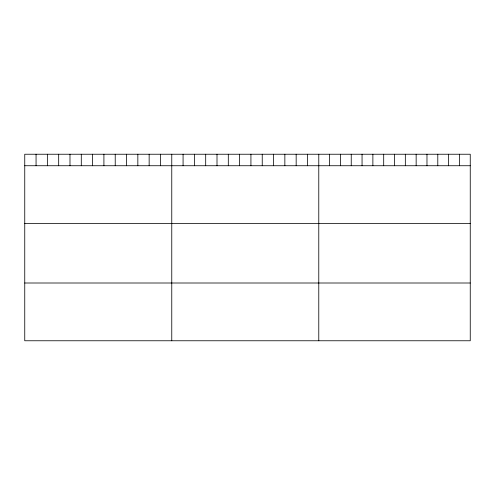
<?xml version="1.0" encoding="UTF-8"?>
<svg xmlns="http://www.w3.org/2000/svg" width="495" height="495" viewBox="0 0 495 495"><rect width="100%" height="100%" fill="white"/><g stroke="black" fill="none" stroke-linecap="round" stroke-linejoin="round"><path stroke-width="0.74" d="M470.25 165.732L470.25 340.764L24.75 340.764L24.75 154.236L470.25 154.236L470.25 165.732L24.75 165.732M24.75 223.493L470.25 223.493M24.75 283.004L470.25 283.004M459.428 154.236L459.428 165.732M448.612 154.236L448.612 165.732M437.79 154.236L437.79 165.732M426.975 154.236L426.975 165.732M416.153 154.236L416.153 165.732M405.337 154.236L405.337 165.732M394.515 154.236L394.515 165.732M383.693 154.236L383.693 165.732M372.877 154.236L372.877 165.732M362.055 154.236L362.055 165.732M351.24 154.236L351.24 165.732M340.418 154.236L340.418 165.732M329.602 154.236L329.602 165.732M318.78 154.236L318.78 340.764M307.469 154.236L307.469 165.732M296.165 154.236L296.165 165.732M284.854 154.236L284.854 165.732M273.543 154.236L273.543 165.732M262.239 154.236L262.239 165.732M250.928 154.236L250.928 165.732M239.617 154.236L239.617 165.732M228.306 154.236L228.306 165.732M217.002 154.236L217.002 165.732M205.691 154.236L205.691 165.732M194.38 154.236L194.38 165.732M183.076 154.236L183.076 165.732M171.765 154.236L171.765 340.764M160.454 154.236L160.454 165.732M149.15 154.236L149.15 165.732M137.839 154.236L137.839 165.732M126.528 154.236L126.528 165.732M115.224 154.236L115.224 165.732M103.913 154.236L103.913 165.732M92.602 154.236L92.602 165.732M81.291 154.236L81.291 165.732M69.987 154.236L69.987 165.732M58.676 154.236L58.676 165.732M47.365 154.236L47.365 165.732M36.061 154.236L36.061 165.732"/></g></svg>
